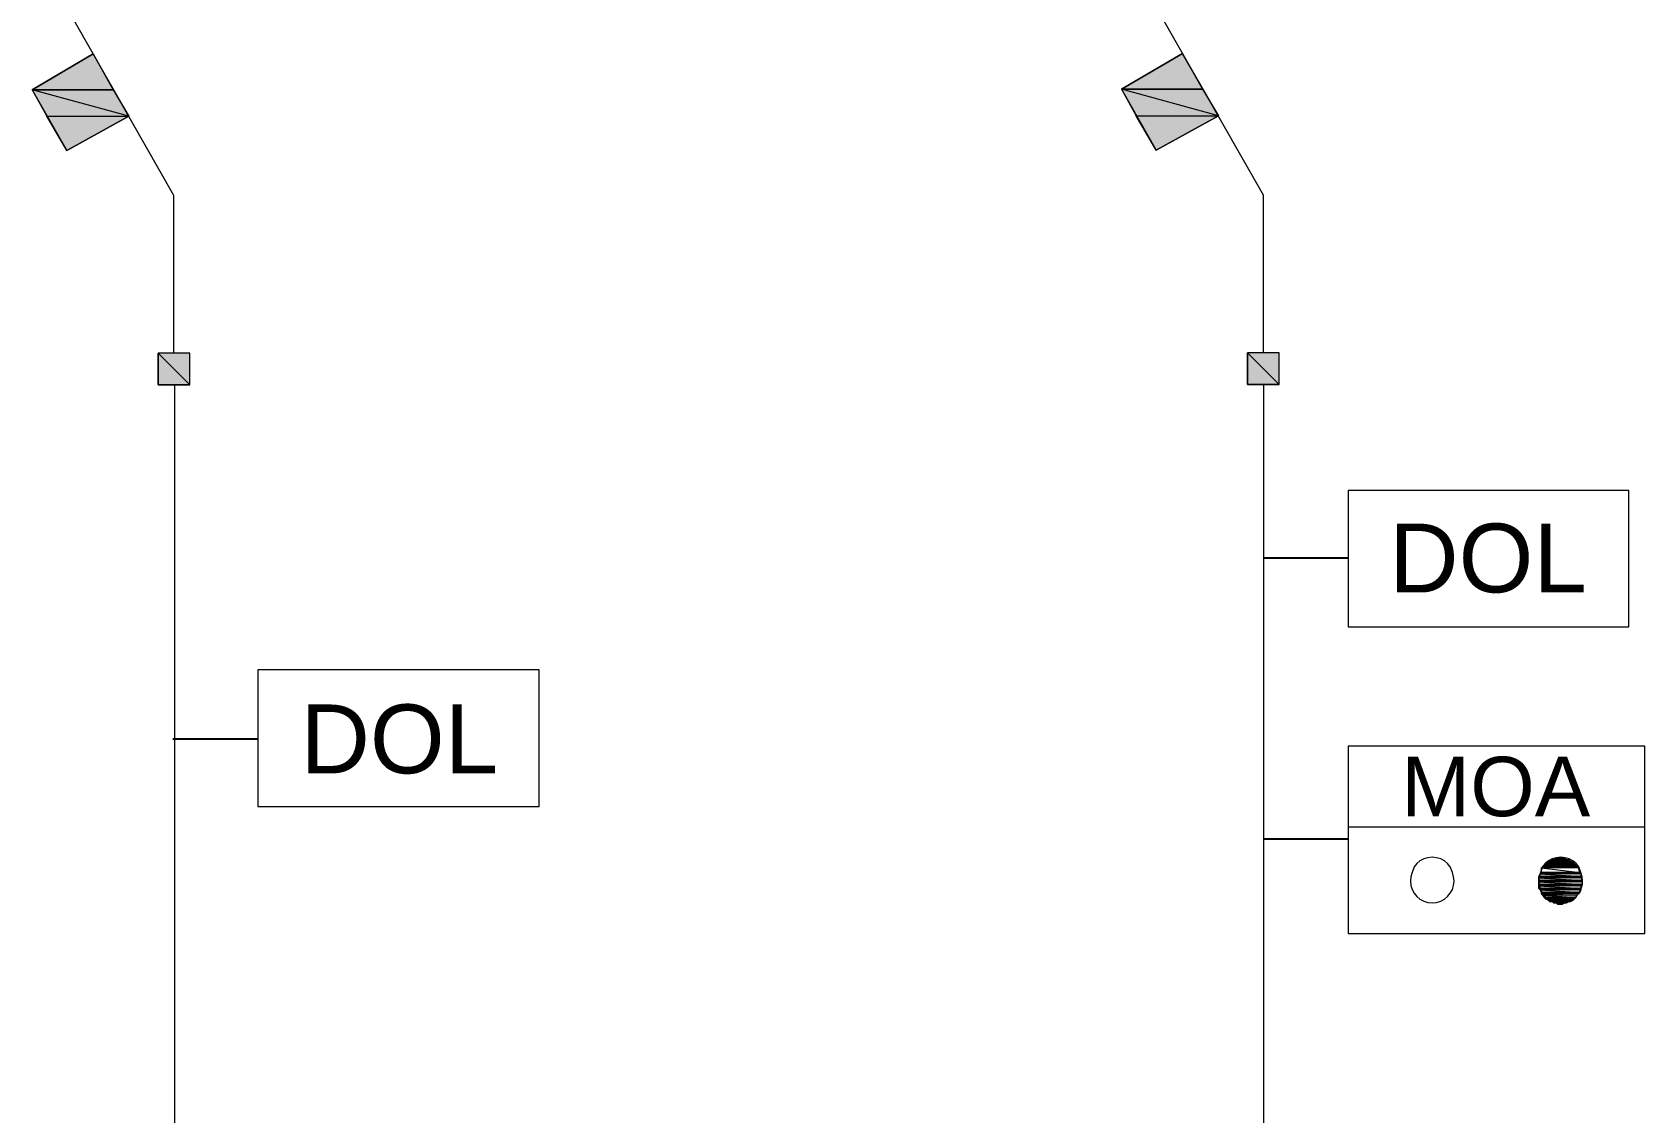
# Model space of a CAD drawing. Header units: millimetres. Extents: x -33055 to 42243, y -56860 to 24450.
# Drawn here: x 5323 to 10465, y -46657 to -43211 of the extents above; entities that cross this region are included whole.
import ezdxf

# ---------------------------------------------------------------- set-up
doc = ezdxf.new("R2010")
doc.units = ezdxf.units.MM
for name, color, linetype in [('E-LEADER', 7, 'Continuous'), ('E-SLD', 7, 'Continuous'), ('E-TEXT', 7, 'Continuous')]:
    doc.layers.add(name, color=color, linetype=linetype)
doc.styles.add('ARIAL', font='arial.ttf')

msp = doc.modelspace()

# ---------------------------------------------------------------- hatches: boundary and pattern name
at = {"layer": 'E-SLD'}
h = msp.add_hatch(color=7, dxfattribs=at)
h.dxf.hatch_style = 1
h.paths.add_polyline_path([(5516.8, -43280.2), (5580.2, -43394.3), (5322.5, -43394.3), (5516.8, -43280.2)])
h = msp.add_hatch(color=7, dxfattribs=at)
h.dxf.hatch_style = 1
h.paths.add_polyline_path([(8991.1, -43278.7), (9054.5, -43392.7), (8796.8, -43392.7), (8991.1, -43278.7)])
h = msp.add_hatch(color=7, dxfattribs=at)
h.dxf.hatch_style = 1
h.paths.add_polyline_path([(5322.5, -43394.3), (5369, -43478.8), (5630.9, -43478.8), (5322.5, -43394.3)])
h.paths.add_polyline_path([(5369, -43478.8), (5630.9, -43478.8), (5432.3, -43588.6), (5369, -43478.8)])
h = msp.add_hatch(color=7, dxfattribs=at)
h.dxf.hatch_style = 1
h.paths.add_polyline_path([(5322.5, -43394.3), (5580.2, -43394.3), (5630.9, -43478.8), (5322.5, -43394.3)])
h = msp.add_hatch(color=7, dxfattribs=at)
h.dxf.hatch_style = 1
h.paths.add_polyline_path([(8796.8, -43392.7), (8843.3, -43477.2), (9105.2, -43477.2), (8796.8, -43392.7)])
h.paths.add_polyline_path([(8843.3, -43477.2), (9105.2, -43477.2), (8906.6, -43587), (8843.3, -43477.2)])
h = msp.add_hatch(color=7, dxfattribs=at)
h.dxf.hatch_style = 1
h.paths.add_polyline_path([(8796.8, -43392.7), (9054.5, -43392.7), (9105.2, -43477.2), (8796.8, -43392.7)])
h = msp.add_hatch(color=7, dxfattribs=at)
h.dxf.hatch_style = 1
h.paths.add_polyline_path([(5825.1, -44234.8), (5723.8, -44234.8), (5825.1, -44336.1), (5825.1, -44234.8)])
h.paths.add_polyline_path([(5723.8, -44234.8), (5825.1, -44336.1), (5723.8, -44336.1), (5723.8, -44234.8)])
h = msp.add_hatch(color=7, dxfattribs=at)
h.dxf.hatch_style = 1
h.paths.add_polyline_path([(9299.4, -44233.2), (9198.1, -44233.2), (9299.4, -44334.5), (9299.4, -44233.2)])
h.paths.add_polyline_path([(9198.1, -44233.2), (9299.4, -44334.5), (9198.1, -44334.5), (9198.1, -44233.2)])
h = msp.add_hatch(color=7, dxfattribs=at)
h.dxf.hatch_style = 1
h.paths.add_polyline_path([(10249.7, -45872), (10139.9, -45872), (10254, -45876.2), (10249.7, -45872)])
h.paths.add_polyline_path([(10139.9, -45872), (10254, -45876.2), (10135.7, -45876.2), (10139.9, -45872)])
h = msp.add_hatch(color=7, dxfattribs=at)
h.dxf.hatch_style = 1
h.paths.add_polyline_path([(10245.5, -45867.8), (10144.1, -45867.8), (10249.7, -45872), (10245.5, -45867.8)])
h.paths.add_polyline_path([(10144.1, -45867.8), (10249.7, -45872), (10139.9, -45872), (10144.1, -45867.8)])
h = msp.add_hatch(color=7, dxfattribs=at)
h.dxf.hatch_style = 1
h.paths.add_polyline_path([(10241.3, -45863.6), (10148.4, -45863.6), (10245.5, -45867.8), (10241.3, -45863.6)])
h.paths.add_polyline_path([(10148.4, -45863.6), (10245.5, -45867.8), (10144.1, -45867.8), (10148.4, -45863.6)])
h = msp.add_hatch(color=7, dxfattribs=at)
h.dxf.hatch_style = 1
h.paths.add_polyline_path([(10237.1, -45859.4), (10156.8, -45859.4), (10241.3, -45863.6), (10237.1, -45859.4)])
h.paths.add_polyline_path([(10156.8, -45859.4), (10241.3, -45863.6), (10148.4, -45863.6), (10156.8, -45859.4)])
h = msp.add_hatch(color=7, dxfattribs=at)
h.dxf.hatch_style = 1
h.paths.add_polyline_path([(10228.6, -45855.1), (10161, -45855.1), (10237.1, -45859.4), (10228.6, -45855.1)])
h.paths.add_polyline_path([(10161, -45855.1), (10237.1, -45859.4), (10156.8, -45859.4), (10161, -45855.1)])
h = msp.add_hatch(color=7, dxfattribs=at)
h.dxf.hatch_style = 1
h.paths.add_polyline_path([(10224.4, -45850.9), (10169.5, -45850.9), (10228.6, -45855.1), (10224.4, -45850.9)])
h.paths.add_polyline_path([(10169.5, -45850.9), (10228.6, -45855.1), (10161, -45855.1), (10169.5, -45850.9)])
h = msp.add_hatch(color=7, dxfattribs=at)
h.dxf.hatch_style = 1
h.paths.add_polyline_path([(10215.9, -45850.9), (10173.7, -45850.9), (10224.4, -45850.9), (10215.9, -45850.9)])
h.paths.add_polyline_path([(10173.7, -45850.9), (10224.4, -45850.9), (10169.5, -45850.9), (10173.7, -45850.9)])
h = msp.add_hatch(color=7, dxfattribs=at)
h.dxf.hatch_style = 1
h.paths.add_polyline_path([(10211.7, -45846.7), (10182.2, -45846.7), (10215.9, -45850.9), (10211.7, -45846.7)])
h.paths.add_polyline_path([(10182.2, -45846.7), (10215.9, -45850.9), (10173.7, -45850.9), (10182.2, -45846.7)])
h = msp.add_hatch(color=7, dxfattribs=at)
h.dxf.hatch_style = 1
h.paths.add_polyline_path([(10203.3, -45846.7), (10186.4, -45846.7), (10211.7, -45846.7), (10203.3, -45846.7)])
h.paths.add_polyline_path([(10186.4, -45846.7), (10211.7, -45846.7), (10182.2, -45846.7), (10186.4, -45846.7)])
h = msp.add_hatch(color=7, dxfattribs=at)
h.dxf.hatch_style = 1
h.paths.add_polyline_path([(10199, -45846.7), (10203.3, -45846.7), (10186.4, -45846.7), (10199, -45846.7)])
h = msp.add_hatch(color=7, dxfattribs=at)
h.dxf.hatch_style = 1
h.paths.add_polyline_path([(10262.4, -45895.3), (10131.5, -45895.3), (10262.4, -45903.7), (10262.4, -45895.3)])
h.paths.add_polyline_path([(10131.5, -45895.3), (10262.4, -45903.7), (10127.2, -45903.7), (10131.5, -45895.3)])
h = msp.add_hatch(color=7, dxfattribs=at)
h.dxf.hatch_style = 1
h.paths.add_polyline_path([(10262.4, -45903.7), (10127.2, -45903.7), (10262.4, -45908), (10262.4, -45903.7)])
h.paths.add_polyline_path([(10127.2, -45903.7), (10262.4, -45908), (10127.2, -45908), (10127.2, -45903.7)])
h = msp.add_hatch(color=7, dxfattribs=at)
h.dxf.hatch_style = 1
h.paths.add_polyline_path([(10262.4, -45908), (10127.2, -45908), (10266.6, -45916.4), (10262.4, -45908)])
h.paths.add_polyline_path([(10127.2, -45908), (10266.6, -45916.4), (10127.2, -45916.4), (10127.2, -45908)])
h = msp.add_hatch(color=7, dxfattribs=at)
h.dxf.hatch_style = 1
h.paths.add_polyline_path([(10266.6, -45916.4), (10127.2, -45916.4), (10266.6, -45920.6), (10266.6, -45916.4)])
h.paths.add_polyline_path([(10127.2, -45916.4), (10266.6, -45920.6), (10127.2, -45920.6), (10127.2, -45916.4)])
h = msp.add_hatch(color=7, dxfattribs=at)
h.dxf.hatch_style = 1
h.paths.add_polyline_path([(10266.6, -45920.6), (10127.2, -45920.6), (10266.6, -45929.1), (10266.6, -45920.6)])
h.paths.add_polyline_path([(10127.2, -45920.6), (10266.6, -45929.1), (10127.2, -45929.1), (10127.2, -45920.6)])
h = msp.add_hatch(color=7, dxfattribs=at)
h.dxf.hatch_style = 1
h.paths.add_polyline_path([(10258.2, -45891.1), (10135.7, -45891.1), (10262.4, -45895.3), (10258.2, -45891.1)])
h.paths.add_polyline_path([(10135.7, -45891.1), (10262.4, -45895.3), (10131.5, -45895.3), (10135.7, -45891.1)])
h = msp.add_hatch(color=7, dxfattribs=at)
h.dxf.hatch_style = 1
h.paths.add_polyline_path([(10266.6, -45929.1), (10127.2, -45929.1), (10262.4, -45933.3), (10266.6, -45929.1)])
h.paths.add_polyline_path([(10127.2, -45929.1), (10262.4, -45933.3), (10127.2, -45933.3), (10127.2, -45929.1)])
h = msp.add_hatch(color=7, dxfattribs=at)
h.dxf.hatch_style = 1
h.paths.add_polyline_path([(10262.4, -45933.3), (10127.2, -45933.3), (10262.4, -45941.7), (10262.4, -45933.3)])
h.paths.add_polyline_path([(10127.2, -45933.3), (10262.4, -45941.7), (10127.2, -45941.7), (10127.2, -45933.3)])
h = msp.add_hatch(color=7, dxfattribs=at)
h.dxf.hatch_style = 1
h.paths.add_polyline_path([(10262.4, -45941.7), (10127.2, -45941.7), (10262.4, -45946), (10262.4, -45941.7)])
h.paths.add_polyline_path([(10127.2, -45941.7), (10262.4, -45946), (10131.5, -45946), (10127.2, -45941.7)])
h = msp.add_hatch(color=7, dxfattribs=at)
h.dxf.hatch_style = 1
h.paths.add_polyline_path([(10262.4, -45946), (10131.5, -45946), (10258.2, -45954.4), (10262.4, -45946)])
h.paths.add_polyline_path([(10131.5, -45946), (10258.2, -45954.4), (10135.7, -45954.4), (10131.5, -45946)])
h = msp.add_hatch(color=7, dxfattribs=at)
h.dxf.hatch_style = 1
h.paths.add_polyline_path([(10258.2, -45954.4), (10135.7, -45954.4), (10254, -45958.6), (10258.2, -45954.4)])
h.paths.add_polyline_path([(10135.7, -45954.4), (10254, -45958.6), (10135.7, -45958.6), (10135.7, -45954.4)])
h = msp.add_hatch(color=7, dxfattribs=at)
h.dxf.hatch_style = 1
h.paths.add_polyline_path([(10254, -45958.6), (10135.7, -45958.6), (10249.7, -45962.9), (10254, -45958.6)])
h.paths.add_polyline_path([(10135.7, -45958.6), (10249.7, -45962.9), (10139.9, -45962.9), (10135.7, -45958.6)])
h = msp.add_hatch(color=7, dxfattribs=at)
h.dxf.hatch_style = 1
h.paths.add_polyline_path([(10249.7, -45962.9), (10139.9, -45962.9), (10245.5, -45971.3), (10249.7, -45962.9)])
h.paths.add_polyline_path([(10139.9, -45962.9), (10245.5, -45971.3), (10144.1, -45971.3), (10139.9, -45962.9)])
h = msp.add_hatch(color=7, dxfattribs=at)
h.dxf.hatch_style = 1
h.paths.add_polyline_path([(10245.5, -45971.3), (10144.1, -45971.3), (10241.3, -45975.5), (10245.5, -45971.3)])
h.paths.add_polyline_path([(10144.1, -45971.3), (10241.3, -45975.5), (10148.4, -45975.5), (10144.1, -45971.3)])
h = msp.add_hatch(color=7, dxfattribs=at)
h.dxf.hatch_style = 1
h.paths.add_polyline_path([(10241.3, -45975.5), (10148.4, -45975.5), (10237.1, -45979.8), (10241.3, -45975.5)])
h.paths.add_polyline_path([(10148.4, -45975.5), (10237.1, -45979.8), (10156.8, -45979.8), (10148.4, -45975.5)])
h = msp.add_hatch(color=7, dxfattribs=at)
h.dxf.hatch_style = 1
h.paths.add_polyline_path([(10237.1, -45979.8), (10156.8, -45979.8), (10228.6, -45984), (10237.1, -45979.8)])
h.paths.add_polyline_path([(10156.8, -45979.8), (10228.6, -45984), (10161, -45984), (10156.8, -45979.8)])
h = msp.add_hatch(color=7, dxfattribs=at)
h.dxf.hatch_style = 1
h.paths.add_polyline_path([(10228.6, -45984), (10161, -45984), (10224.4, -45984), (10228.6, -45984)])
h.paths.add_polyline_path([(10161, -45984), (10224.4, -45984), (10169.5, -45984), (10161, -45984)])
h = msp.add_hatch(color=7, dxfattribs=at)
h.dxf.hatch_style = 1
h.paths.add_polyline_path([(10224.4, -45984), (10169.5, -45984), (10215.9, -45988.2), (10224.4, -45984)])
h.paths.add_polyline_path([(10169.5, -45984), (10215.9, -45988.2), (10173.7, -45988.2), (10169.5, -45984)])
h = msp.add_hatch(color=7, dxfattribs=at)
h.dxf.hatch_style = 1
h.paths.add_polyline_path([(10215.9, -45988.2), (10173.7, -45988.2), (10211.7, -45988.2), (10215.9, -45988.2)])
h.paths.add_polyline_path([(10173.7, -45988.2), (10211.7, -45988.2), (10182.2, -45988.2), (10173.7, -45988.2)])
h = msp.add_hatch(color=7, dxfattribs=at)
h.dxf.hatch_style = 1
h.paths.add_polyline_path([(10182.2, -45988.2), (10186.4, -45992.4), (10203.3, -45992.4), (10182.2, -45988.2)])
h.paths.add_polyline_path([(10186.4, -45992.4), (10203.3, -45992.4), (10199, -45992.4), (10186.4, -45992.4)])
h = msp.add_hatch(color=7, dxfattribs=at)
h.dxf.hatch_style = 1
h.paths.add_polyline_path([(10182.2, -45988.2), (10211.7, -45988.2), (10203.3, -45992.4), (10182.2, -45988.2)])

# ---------------------------------------------------------------- linework, layer by layer
at = {"layer": 'E-LEADER', "color": 253, "lineweight": 25, "true_color": 0x999999}
for p, q in [((9248.8, -44887.9), (9519.1, -44887.9)), ((5771.3, -45464.8), (6042.2, -45464.8)), ((9248.8, -45783.3), (9519.1, -45783.3))]:
    msp.add_line(p, q, dxfattribs=at)
at = {"layer": 'E-SLD', "color": 7, "lineweight": 0}
for p, q in [((5776.6, -44333.3), (5776.6, -47085.9)), ((9248.8, -44334.5), (9248.8, -47086.6)), ((9519.1, -45745.3), (10465.1, -45745.3))]:
    msp.add_line(p, q, dxfattribs=at)
for points in [[(5774.4, -44234.8), (5774.4, -43732.2), (5373.2, -43026.8)], [(9248.8, -44233.2), (9248.8, -43730.6), (8847.5, -43025.3)], [(5432.3, -43588.6), (5630.9, -43478.8), (5516.8, -43280.2), (5322.5, -43394.3), (5432.3, -43588.6)], [(5516.8, -43280.2), (5580.2, -43394.3), (5322.5, -43394.3), (5516.8, -43280.2)], [(8906.6, -43587), (9105.2, -43477.2), (8991.1, -43278.7), (8796.8, -43392.7), (8906.6, -43587)], [(8991.1, -43278.7), (9054.5, -43392.7), (8796.8, -43392.7), (8991.1, -43278.7)], [(5322.5, -43394.3), (5369, -43478.8), (5630.9, -43478.8), (5322.5, -43394.3)], [(5322.5, -43394.3), (5580.2, -43394.3), (5630.9, -43478.8), (5322.5, -43394.3)], [(8796.8, -43392.7), (8843.3, -43477.2), (9105.2, -43477.2), (8796.8, -43392.7)], [(8796.8, -43392.7), (9054.5, -43392.7), (9105.2, -43477.2), (8796.8, -43392.7)], [(5369, -43478.8), (5630.9, -43478.8), (5432.3, -43588.6), (5369, -43478.8)], [(8843.3, -43477.2), (9105.2, -43477.2), (8906.6, -43587), (8843.3, -43477.2)], [(5723.8, -44234.8), (5723.8, -44336.1), (5825.1, -44336.1), (5825.1, -44234.8), (5723.8, -44234.8)], [(5825.1, -44234.8), (5723.8, -44234.8), (5825.1, -44336.1), (5825.1, -44234.8)], [(5723.8, -44234.8), (5825.1, -44336.1), (5723.8, -44336.1), (5723.8, -44234.8)], [(9198.1, -44233.2), (9198.1, -44334.5), (9299.4, -44334.5), (9299.4, -44233.2), (9198.1, -44233.2)], [(9299.4, -44233.2), (9198.1, -44233.2), (9299.4, -44334.5), (9299.4, -44233.2)], [(9198.1, -44233.2), (9299.4, -44334.5), (9198.1, -44334.5), (9198.1, -44233.2)], [(9519.1, -44672.5), (9519.1, -45107.6), (10414.5, -45107.6), (10414.5, -44672.5), (9519.1, -44672.5)], [(6042.2, -45244.6), (6042.2, -45680.7), (6939.7, -45680.7), (6939.7, -45244.6), (6042.2, -45244.6)], [(9519.1, -45487.7), (9519.1, -46085.4), (10465.1, -46085.4), (10465.1, -45487.7), (9519.1, -45487.7)], [(9856.9, -45918.5), (9855.5, -45904.5), (9851.5, -45891.4), (9845, -45873.2), (9836.5, -45862.9), (9826.2, -45854.4), (9814.4, -45847.9), (9801.3, -45843.9), (9787.3, -45842.5), (9773.2, -45843.9), (9760.1, -45847.9), (9748.3, -45854.4), (9738, -45862.9), (9729.5, -45873.2), (9723, -45891.4), (9719, -45904.5), (9717.6, -45918.5), (9719, -45932.6), (9723, -45945.6), (9729.5, -45957.5), (9738, -45967.8), (9748.3, -45976.3), (9760.1, -45982.7), (9773.2, -45986.8), (9787.3, -45988.2), (9801.3, -45986.8), (9814.4, -45982.7), (9826.2, -45976.3), (9836.5, -45967.8), (9845, -45957.5), (9851.5, -45945.6), (9855.5, -45932.6), (9856.9, -45918.5)], [(10266.6, -45918.5), (10265.2, -45904.5), (10261.1, -45891.4), (10254.7, -45873.2), (10246.2, -45862.9), (10235.9, -45854.4), (10224.1, -45847.9), (10211, -45843.9), (10196.9, -45842.5), (10182.9, -45843.9), (10169.8, -45847.9), (10158, -45854.4), (10147.7, -45862.9), (10139.1, -45873.2), (10132.7, -45891.4), (10128.7, -45904.5), (10127.2, -45918.5), (10128.7, -45932.6), (10132.7, -45945.6), (10139.1, -45957.5), (10147.7, -45967.8), (10158, -45976.3), (10169.8, -45982.7), (10182.9, -45986.8), (10196.9, -45988.2), (10211, -45986.8), (10224.1, -45982.7), (10235.9, -45976.3), (10246.2, -45967.8), (10254.7, -45957.5), (10261.1, -45945.6), (10265.2, -45932.6), (10266.6, -45918.5)], [(10139.9, -45872), (10254, -45876.2), (10135.7, -45876.2), (10139.9, -45872)], [(10144.1, -45867.8), (10249.7, -45872), (10139.9, -45872), (10144.1, -45867.8)], [(10249.7, -45872), (10139.9, -45872), (10254, -45876.2), (10249.7, -45872)], [(10148.4, -45863.6), (10245.5, -45867.8), (10144.1, -45867.8), (10148.4, -45863.6)], [(10245.5, -45867.8), (10144.1, -45867.8), (10249.7, -45872), (10245.5, -45867.8)], [(10156.8, -45859.4), (10241.3, -45863.6), (10148.4, -45863.6), (10156.8, -45859.4)], [(10241.3, -45863.6), (10148.4, -45863.6), (10245.5, -45867.8), (10241.3, -45863.6)], [(10161, -45855.1), (10237.1, -45859.4), (10156.8, -45859.4), (10161, -45855.1)], [(10237.1, -45859.4), (10156.8, -45859.4), (10241.3, -45863.6), (10237.1, -45859.4)], [(10169.5, -45850.9), (10228.6, -45855.1), (10161, -45855.1), (10169.5, -45850.9)], [(10228.6, -45855.1), (10161, -45855.1), (10237.1, -45859.4), (10228.6, -45855.1)], [(10173.7, -45850.9), (10224.4, -45850.9), (10169.5, -45850.9), (10173.7, -45850.9)], [(10224.4, -45850.9), (10169.5, -45850.9), (10228.6, -45855.1), (10224.4, -45850.9)], [(10182.2, -45846.7), (10215.9, -45850.9), (10173.7, -45850.9), (10182.2, -45846.7)], [(10215.9, -45850.9), (10173.7, -45850.9), (10224.4, -45850.9), (10215.9, -45850.9)], [(10186.4, -45846.7), (10211.7, -45846.7), (10182.2, -45846.7), (10186.4, -45846.7)], [(10211.7, -45846.7), (10182.2, -45846.7), (10215.9, -45850.9), (10211.7, -45846.7)], [(10199, -45846.7), (10203.3, -45846.7), (10186.4, -45846.7), (10199, -45846.7)], [(10203.3, -45846.7), (10186.4, -45846.7), (10211.7, -45846.7), (10203.3, -45846.7)], [(10131.5, -45895.3), (10262.4, -45903.7), (10127.2, -45903.7), (10131.5, -45895.3)], [(10262.4, -45903.7), (10127.2, -45903.7), (10262.4, -45908), (10262.4, -45903.7)], [(10127.2, -45903.7), (10262.4, -45908), (10127.2, -45908), (10127.2, -45903.7)], [(10262.4, -45908), (10127.2, -45908), (10266.6, -45916.4), (10262.4, -45908)], [(10127.2, -45908), (10266.6, -45916.4), (10127.2, -45916.4), (10127.2, -45908)], [(10266.6, -45916.4), (10127.2, -45916.4), (10266.6, -45920.6), (10266.6, -45916.4)], [(10127.2, -45916.4), (10266.6, -45920.6), (10127.2, -45920.6), (10127.2, -45916.4)], [(10266.6, -45920.6), (10127.2, -45920.6), (10266.6, -45929.1), (10266.6, -45920.6)], [(10127.2, -45920.6), (10266.6, -45929.1), (10127.2, -45929.1), (10127.2, -45920.6)], [(10135.7, -45891.1), (10262.4, -45895.3), (10131.5, -45895.3), (10135.7, -45891.1)], [(10262.4, -45895.3), (10131.5, -45895.3), (10262.4, -45903.7), (10262.4, -45895.3)], [(10254, -45876.2), (10135.7, -45876.2), (10258.2, -45891.1), (10254, -45876.2)], [(10135.7, -45876.2), (10258.2, -45891.1), (10135.7, -45891.1), (10135.7, -45876.2)], [(10258.2, -45891.1), (10135.7, -45891.1), (10262.4, -45895.3), (10258.2, -45891.1)], [(10266.6, -45929.1), (10127.2, -45929.1), (10262.4, -45933.3), (10266.6, -45929.1)], [(10127.2, -45929.1), (10262.4, -45933.3), (10127.2, -45933.3), (10127.2, -45929.1)], [(10262.4, -45933.3), (10127.2, -45933.3), (10262.4, -45941.7), (10262.4, -45933.3)], [(10127.2, -45933.3), (10262.4, -45941.7), (10127.2, -45941.7), (10127.2, -45933.3)], [(10262.4, -45941.7), (10127.2, -45941.7), (10262.4, -45946), (10262.4, -45941.7)], [(10127.2, -45941.7), (10262.4, -45946), (10131.5, -45946), (10127.2, -45941.7)], [(10262.4, -45946), (10131.5, -45946), (10258.2, -45954.4), (10262.4, -45946)], [(10131.5, -45946), (10258.2, -45954.4), (10135.7, -45954.4), (10131.5, -45946)], [(10258.2, -45954.4), (10135.7, -45954.4), (10254, -45958.6), (10258.2, -45954.4)], [(10135.7, -45954.4), (10254, -45958.6), (10135.7, -45958.6), (10135.7, -45954.4)], [(10254, -45958.6), (10135.7, -45958.6), (10249.7, -45962.9), (10254, -45958.6)], [(10135.7, -45958.6), (10249.7, -45962.9), (10139.9, -45962.9), (10135.7, -45958.6)], [(10249.7, -45962.9), (10139.9, -45962.9), (10245.5, -45971.3), (10249.7, -45962.9)], [(10139.9, -45962.9), (10245.5, -45971.3), (10144.1, -45971.3), (10139.9, -45962.9)], [(10245.5, -45971.3), (10144.1, -45971.3), (10241.3, -45975.5), (10245.5, -45971.3)], [(10144.1, -45971.3), (10241.3, -45975.5), (10148.4, -45975.5), (10144.1, -45971.3)], [(10241.3, -45975.5), (10148.4, -45975.5), (10237.1, -45979.8), (10241.3, -45975.5)], [(10148.4, -45975.5), (10237.1, -45979.8), (10156.8, -45979.8), (10148.4, -45975.5)], [(10237.1, -45979.8), (10156.8, -45979.8), (10228.6, -45984), (10237.1, -45979.8)], [(10156.8, -45979.8), (10228.6, -45984), (10161, -45984), (10156.8, -45979.8)], [(10228.6, -45984), (10161, -45984), (10224.4, -45984), (10228.6, -45984)], [(10161, -45984), (10224.4, -45984), (10169.5, -45984), (10161, -45984)], [(10224.4, -45984), (10169.5, -45984), (10215.9, -45988.2), (10224.4, -45984)], [(10169.5, -45984), (10215.9, -45988.2), (10173.7, -45988.2), (10169.5, -45984)], [(10215.9, -45988.2), (10173.7, -45988.2), (10211.7, -45988.2), (10215.9, -45988.2)], [(10173.7, -45988.2), (10211.7, -45988.2), (10182.2, -45988.2), (10173.7, -45988.2)], [(10182.2, -45988.2), (10186.4, -45992.4), (10203.3, -45992.4), (10182.2, -45988.2)], [(10182.2, -45988.2), (10211.7, -45988.2), (10203.3, -45992.4), (10182.2, -45988.2)], [(10186.4, -45992.4), (10203.3, -45992.4), (10199, -45992.4), (10186.4, -45992.4)]]:
    msp.add_lwpolyline(points, dxfattribs=at)

# ---------------------------------------------------------------- texts
at = {"layer": 'E-TEXT', "color": 7, "style": 'ARIAL'}
for s, height, p in [('DOL', 219.54, (9650, -44997.7)), ('DOL', 219.73, (6177.7, -45574.8)), ('MOA', 189.55, (9688, -45711.5))]:
    msp.add_text(s, height=height, dxfattribs=at).set_placement(p)

doc.saveas('drawing.dxf')
